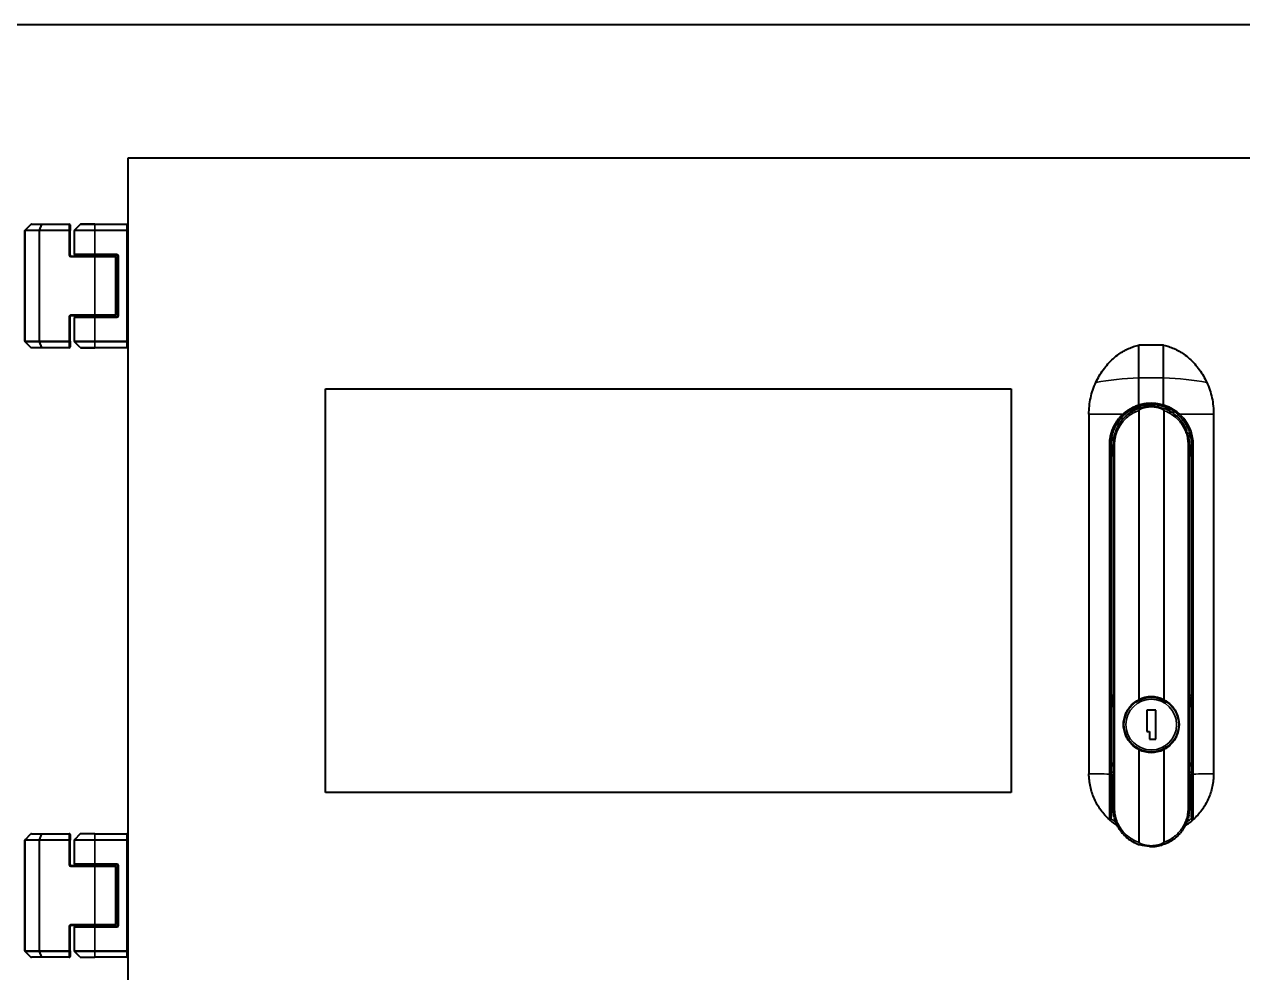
# Model space of a CAD drawing. Header units: millimetres. Extents: x 0 to 4205, y 0 to 2970.
# Drawn here: x 3243 to 3538.8, y 1847.9 to 2078.1 of the extents above; entities that cross this region are included whole.
import ezdxf

# ---------------------------------------------------------------- set-up
doc = ezdxf.new("R2010")
doc.units = ezdxf.units.MM
doc.header["$LTSCALE"] = 5
doc.layers.add('가시적인 것(ISO)', color=3, linetype='Continuous', lineweight=40)
doc.layers.add('가시적인 좁은 것(ISO)', color=3, linetype='Continuous', lineweight=35)

msp = doc.modelspace()

# ---------------------------------------------------------------- linework, layer by layer
at = {"layer": '가시적인 것(ISO)'}
for p, q in [((3237.143, 2078.119), (3664.143, 2078.119)), ((3268.143, 2045.619), (3268.143, 1835.619)), ((3578.143, 2045.619), (3268.143, 2045.619)), ((3243.202, 2028.177), (3244.585, 2029.56)), ((3244.726, 2029.619), (3247.299, 2029.619)), ((3247.299, 2029.619), (3253.943, 2029.619)), ((3254.143, 2029.419), (3254.143, 2028.036)), ((3256.585, 2029.56), (3255.202, 2028.177)), ((3260.143, 2029.619), (3256.726, 2029.619)), ((3260.143, 2029.619), (3267.943, 2029.619)), ((3243.143, 2001.202), (3243.143, 2028.036)), ((3254.143, 2022.069), (3254.143, 2028.036)), ((3255.143, 2028.036), (3255.143, 2022.319)), ((3254.343, 2021.869), (3260.143, 2021.869)), ((3260.143, 2022.119), (3255.343, 2022.119)), ((3260.143, 2022.119), (3265.443, 2022.119)), ((3264.943, 2021.869), (3260.143, 2021.869)), ((3265.143, 2021.669), (3265.143, 2007.569)), ((3265.643, 2021.919), (3265.643, 2007.319)), ((3254.143, 2001.202), (3254.143, 2007.169)), ((3260.143, 2007.369), (3254.343, 2007.369)), ((3255.143, 2006.919), (3255.143, 2001.202)), ((3255.343, 2007.119), (3260.143, 2007.119)), ((3260.143, 2007.369), (3264.943, 2007.369)), ((3265.443, 2007.119), (3260.143, 2007.119)), ((3243.202, 2001.06), (3244.585, 1999.677)), ((3247.299, 1999.619), (3244.726, 1999.619)), ((3253.943, 1999.619), (3247.299, 1999.619)), ((3254.143, 2001.202), (3254.143, 1999.819)), ((3256.585, 1999.677), (3255.202, 2001.06)), ((3256.726, 1999.619), (3260.143, 1999.619)), ((3267.943, 1999.619), (3260.143, 1999.619)), ((3519.643, 2000.27), (3513.643, 2000.27)), ((3513.643, 1992.287), (3513.643, 2000.27)), ((3519.643, 1992.287), (3519.643, 2000.27)), ((3513.643, 1985.739), (3513.643, 1992.287)), ((3519.643, 1985.739), (3519.643, 1992.287)), ((3316.143, 1891.619), (3316.143, 1989.619)), ((3316.143, 1989.619), (3482.643, 1989.619)), ((3482.643, 1989.619), (3482.643, 1891.619)), ((3501.506, 1983.483), (3501.506, 1896.129)), ((3513.62, 1984.352), (3513.62, 1914.154)), ((3519.666, 1984.351), (3519.666, 1914.154)), ((3531.781, 1983.483), (3531.781, 1896.129)), ((3506.893, 1896.122), (3506.893, 1976.119)), ((3507.393, 1976.119), (3507.393, 1887.769)), ((3525.893, 1887.768), (3525.893, 1976.119)), ((3526.393, 1976.119), (3526.393, 1896.123)), ((3515.543, 1911.619), (3515.543, 1906.419)), ((3517.743, 1911.619), (3515.543, 1911.619)), ((3517.743, 1904.619), (3517.743, 1911.619)), ((3515.543, 1906.419), (3516.243, 1906.419)), ((3516.243, 1906.419), (3516.243, 1904.619)), ((3513.62, 1902.083), (3513.62, 1879.536)), ((3516.243, 1904.619), (3517.743, 1904.619)), ((3519.666, 1902.083), (3519.666, 1879.536)), ((3506.893, 1896.122), (3506.893, 1885.611)), ((3526.393, 1885.611), (3526.393, 1896.123)), ((3482.643, 1891.619), (3316.143, 1891.619)), ((3243.202, 1880.177), (3244.585, 1881.56)), ((3244.726, 1881.619), (3247.299, 1881.619)), ((3247.299, 1881.619), (3253.943, 1881.619)), ((3254.143, 1881.419), (3254.143, 1880.036)), ((3256.585, 1881.56), (3255.202, 1880.177)), ((3260.143, 1881.619), (3256.726, 1881.619)), ((3260.143, 1881.619), (3267.943, 1881.619)), ((3243.143, 1853.202), (3243.143, 1880.036)), ((3254.143, 1874.069), (3254.143, 1880.036)), ((3255.143, 1880.036), (3255.143, 1874.319)), ((3254.343, 1873.869), (3260.143, 1873.869)), ((3260.143, 1874.119), (3255.343, 1874.119)), ((3260.143, 1874.119), (3265.443, 1874.119)), ((3264.943, 1873.869), (3260.143, 1873.869)), ((3265.143, 1873.669), (3265.143, 1859.569)), ((3265.643, 1873.919), (3265.643, 1859.319)), ((3254.143, 1853.202), (3254.143, 1859.169)), ((3260.143, 1859.369), (3254.343, 1859.369)), ((3255.143, 1858.919), (3255.143, 1853.202)), ((3255.343, 1859.119), (3260.143, 1859.119)), ((3260.143, 1859.369), (3264.943, 1859.369)), ((3265.443, 1859.119), (3260.143, 1859.119)), ((3243.202, 1853.06), (3244.585, 1851.677)), ((3254.143, 1853.202), (3254.143, 1851.819)), ((3256.585, 1851.677), (3255.202, 1853.06)), ((3247.299, 1851.619), (3244.726, 1851.619)), ((3253.943, 1851.619), (3247.299, 1851.619)), ((3256.726, 1851.619), (3260.143, 1851.619)), ((3267.943, 1851.619), (3260.143, 1851.619))]:
    msp.add_line(p, q, dxfattribs=at)
msp.add_circle((3516.643, 1908.119), 6.65, dxfattribs=at)
for centre, radius, start, end in [((3244.726, 2029.419), 0.2, 90, 135), ((3253.943, 2029.419), 0.2, 0, 90), ((3256.726, 2029.419), 0.2, 90, 135.00001), ((3267.943, 2029.419), 0.2, 0, 90), ((3243.343, 2028.036), 0.2, 135, 180), ((3255.343, 2028.036), 0.2, 135.00001, 180), ((3254.343, 2022.069), 0.2, 180, 270), ((3255.343, 2022.319), 0.2, 180, 270), ((3264.943, 2021.669), 0.2, 0, 90), ((3265.443, 2021.919), 0.2, 0, 90), ((3254.343, 2007.169), 0.2, 90, 180), ((3255.343, 2006.919), 0.2, 90, 180), ((3264.943, 2007.569), 0.2, 270, 0), ((3265.443, 2007.319), 0.2, 270, 0), ((3243.343, 2001.202), 0.2, 180, 225), ((3244.726, 1999.819), 0.2, 225, 270), ((3253.943, 1999.819), 0.2, 270, 0), ((3255.343, 2001.202), 0.2, 180, 224.99999), ((3256.726, 1999.819), 0.2, 224.99999, 270), ((3267.943, 1999.819), 0.2, 270, 0), ((3516.643, 1908.119), 6.75, 63.39417, 116.60583), ((3507.393, 1912.329), 0.5, 158.65078, 180), ((3516.643, 1908.34), 10.573, 151.02661, 156.67427), ((3516.643, 1908.34), 10.573, 23.32573, 28.97339), ((3525.893, 1912.329), 0.5, 0, 23.32573), ((3516.643, 1908.119), 6.75, 243.39417, 296.60583), ((3507.393, 1898.584), 0.5, 180, 270), ((3525.893, 1898.584), 0.5, 270, 0), ((3244.726, 1881.419), 0.2, 90, 135), ((3253.943, 1881.419), 0.2, 0, 90), ((3256.726, 1881.419), 0.2, 90, 135.00001), ((3267.943, 1881.419), 0.2, 0, 90), ((3243.343, 1880.036), 0.2, 135, 180), ((3255.343, 1880.036), 0.2, 135.00001, 180), ((3254.343, 1874.069), 0.2, 180, 270), ((3255.343, 1874.319), 0.2, 180, 270), ((3264.943, 1873.669), 0.2, 0, 90), ((3265.443, 1873.919), 0.2, 0, 90), ((3254.343, 1859.169), 0.2, 90, 180), ((3255.343, 1858.919), 0.2, 90, 180), ((3264.943, 1859.569), 0.2, 270, 0), ((3265.443, 1859.319), 0.2, 270, 0), ((3243.343, 1853.202), 0.2, 180, 225), ((3244.726, 1851.819), 0.2, 225, 270), ((3253.943, 1851.819), 0.2, 270, 0), ((3255.343, 1853.202), 0.2, 180, 224.99999), ((3256.726, 1851.819), 0.2, 224.99999, 270), ((3267.943, 1851.819), 0.2, 270, 0)]:
    msp.add_arc(centre, radius, start, end, dxfattribs=at)
for centre, major_axis, ratio, start_param, end_param in [((3506.577, 1885.645), (-0.021, 0.657), 0.4807904, 4.2400237, 4.6448571), ((3526.709, 1885.645), (0.021, 0.656), 0.4803283, 1.6376505, 2.0429321)]:
    msp.add_ellipse(centre, major_axis=major_axis, ratio=ratio, start_param=start_param, end_param=end_param, dxfattribs=at)
for points, knots in [([(3503.18, 1991.184), (3503.683, 1992.268), (3504.283, 1993.308), (3505.682, 1995.248), (3506.479, 1996.146), (3507.814, 1997.344), (3508.282, 1997.718), (3509.505, 1998.58), (3510.283, 1999.03), (3511.509, 1999.588), (3511.926, 1999.753), (3512.775, 2000.044), (3513.207, 2000.168), (3513.643, 2000.27)], [-1.4373876, -1.4373876, -1.4373876, -1.4373876, -1.077998, -1.077998, -0.718291, -0.718291, -0.538642, -0.538642, -0.2691978, -0.2691978, -0.1345178, -0.1345178, -0.000001, -0.000001, -0.000001, -0.000001]), ([(3519.643, 2000.27), (3520.08, 2000.168), (3520.512, 2000.044), (3521.361, 1999.753), (3521.777, 1999.588), (3523.003, 1999.03), (3523.782, 1998.58), (3525.004, 1997.718), (3525.472, 1997.345), (3526.807, 1996.146), (3527.604, 1995.248), (3529.003, 1993.308), (3529.603, 1992.268), (3530.107, 1991.184)], [-1.4345196, -1.4345196, -1.4345196, -1.4345196, -1.3002693, -1.3002693, -1.1658564, -1.1658564, -0.8969451, -0.8969451, -0.7176518, -0.7176518, -0.3586651, -0.3586651, -0.000001, -0.000001, -0.000001, -0.000001]), ([(3501.506, 1983.483), (3501.506, 1984.806), (3501.645, 1986.131), (3502.064, 1988.072), (3502.238, 1988.711), (3502.657, 1989.967), (3502.901, 1990.583), (3503.18, 1991.184)], [-0.79418282, -0.79418282, -0.79418282, -0.79418282, -0.39706048, -0.39706048, -0.1985164, -0.1985164, -0.000001, -0.000001, -0.000001, -0.000001]), ([(3530.107, 1991.184), (3530.385, 1990.583), (3530.63, 1989.967), (3531.048, 1988.711), (3531.223, 1988.072), (3531.641, 1986.131), (3531.781, 1984.806), (3531.781, 1983.483)], [-0.79365146, -0.79365146, -0.79365146, -0.79365146, -0.59526888, -0.59526888, -0.39685764, -0.39685764, -0.000001, -0.000001, -0.000001, -0.000001]), ([(3510.009, 1983.264), (3510.363, 1983.592), (3510.741, 1983.894), (3511.133, 1984.162), (3511.524, 1984.431), (3511.928, 1984.666), (3512.362, 1984.879), (3512.797, 1985.091), (3513.263, 1985.278), (3513.75, 1985.43)], [0, 0, 0, 0, 0.33333333, 0.33333333, 0.33333333, 0.66666667, 0.66666667, 0.66666667, 1, 1, 1, 1]), ([(3513.643, 1985.739), (3513.66, 1985.688), (3513.677, 1985.631), (3513.692, 1985.584), (3513.708, 1985.537), (3513.721, 1985.498), (3513.731, 1985.471), (3513.741, 1985.444), (3513.748, 1985.429), (3513.75, 1985.43)], [0, 0, 0, 0, 0.33333333, 0.33333333, 0.33333333, 0.66666667, 0.66666667, 0.66666667, 1, 1, 1, 1]), ([(3517.613, 1985.318), (3517.587, 1985.32), (3517.561, 1985.323), (3517.536, 1985.326), (3516.979, 1985.38), (3516.416, 1985.383), (3515.856, 1985.335), (3515.504, 1985.305), (3515.153, 1985.255), (3514.805, 1985.184)], [0.418619154, 0.418619154, 0.418619154, 0.418619154, 0.421052632, 0.421052632, 0.421052632, 0.473684211, 0.473684211, 0.473684211, 0.506846175, 0.506846175, 0.506846175, 0.506846175]), ([(3516.644, 1985.869), (3517.099, 1985.869), (3517.571, 1985.837), (3518.055, 1985.766), (3518.539, 1985.695), (3519.036, 1985.585), (3519.536, 1985.43)], [0.00000001, 0.00000001, 0.00000001, 0.00000001, 0.5, 0.5, 0.5, 1, 1, 1, 1]), ([(3519.536, 1985.43), (3519.538, 1985.429), (3519.545, 1985.444), (3519.555, 1985.471), (3519.565, 1985.498), (3519.579, 1985.537), (3519.594, 1985.584), (3519.609, 1985.631), (3519.627, 1985.688), (3519.643, 1985.739)], [0, 0, 0, 0, 0.3333333, 0.3333333, 0.3333333, 0.6666667, 0.6666667, 0.6666667, 1, 1, 1, 1]), ([(3519.536, 1985.43), (3519.957, 1985.299), (3520.382, 1985.135), (3520.803, 1984.937), (3521.224, 1984.738), (3521.641, 1984.505), (3522.055, 1984.229), (3522.47, 1983.952), (3522.882, 1983.631), (3523.277, 1983.264)], [0, 0, 0, 0, 0.33333333, 0.33333333, 0.33333333, 0.66666667, 0.66666667, 0.66666667, 0.99999998, 0.99999998, 0.99999998, 0.99999998]), ([(3523.686, 1982.115), (3523.613, 1982.201), (3523.538, 1982.286), (3523.462, 1982.369), (3523.072, 1982.795), (3522.644, 1983.181), (3522.188, 1983.522), (3521.732, 1983.864), (3521.249, 1984.16), (3520.745, 1984.41), (3520.476, 1984.543), (3520.202, 1984.662), (3519.923, 1984.768)], [0.20027112, 0.20027112, 0.20027112, 0.20027112, 0.21052632, 0.21052632, 0.21052632, 0.26315789, 0.26315789, 0.26315789, 0.31578947, 0.31578947, 0.31578947, 0.34386854, 0.34386854, 0.34386854, 0.34386854]), ([(3506.893, 1976.119), (3506.893, 1976.397), (3506.905, 1976.673), (3506.928, 1976.944), (3506.951, 1977.215), (3506.985, 1977.481), (3507.03, 1977.745), (3507.075, 1978.009), (3507.13, 1978.271), (3507.194, 1978.522), (3507.258, 1978.773), (3507.329, 1979.013), (3507.411, 1979.254), (3507.493, 1979.495), (3507.585, 1979.737), (3507.694, 1979.988), (3507.803, 1980.24), (3507.928, 1980.5), (3508.073, 1980.767), (3508.217, 1981.034), (3508.381, 1981.307), (3508.568, 1981.583), (3508.756, 1981.86), (3508.966, 1982.14), (3509.205, 1982.422), (3509.443, 1982.703), (3509.71, 1982.986), (3510.009, 1983.264)], [0, 0, 0, 0, 0.1111111, 0.1111111, 0.1111111, 0.2222222, 0.2222222, 0.2222222, 0.3333333, 0.3333333, 0.3333333, 0.4444444, 0.4444444, 0.4444444, 0.5555556, 0.5555556, 0.5555556, 0.6666667, 0.6666667, 0.6666667, 0.7777778, 0.7777778, 0.7777778, 0.8888889, 0.8888889, 0.8888889, 1, 1, 1, 1]), ([(3511.124, 1983.542), (3510.673, 1983.206), (3510.258, 1982.833), (3509.896, 1982.446), (3509.529, 1982.055), (3509.215, 1981.651), (3508.949, 1981.253), (3508.702, 1980.883), (3508.497, 1980.519), (3508.324, 1980.163)], [0.63218407, 0.63218407, 0.63218407, 0.63218407, 0.68421053, 0.68421053, 0.68421053, 0.73684211, 0.73684211, 0.73684211, 0.78560093, 0.78560093, 0.78560093, 0.78560093]), ([(3523.277, 1983.264), (3523.715, 1982.857), (3524.1, 1982.425), (3524.435, 1981.98), (3524.769, 1981.535), (3525.054, 1981.077), (3525.292, 1980.619), (3525.531, 1980.161), (3525.724, 1979.704), (3525.882, 1979.236), (3526.04, 1978.767), (3526.163, 1978.288), (3526.252, 1977.77), (3526.341, 1977.253), (3526.393, 1976.696), (3526.393, 1976.119)], [0, 0, 0, 0, 0.2, 0.2, 0.2, 0.4, 0.4, 0.4, 0.6, 0.6, 0.6, 0.8, 0.8, 0.8, 1, 1, 1, 1]), ([(3508.076, 1979.606), (3507.987, 1979.388), (3507.91, 1979.175), (3507.842, 1978.966), (3507.727, 1978.609), (3507.639, 1978.265), (3507.573, 1977.936)], [0.81141503, 0.81141503, 0.81141503, 0.81141503, 0.842105263, 0.842105263, 0.842105263, 0.894723369, 0.894723369, 0.894723369, 0.894723369]), ([(3525.329, 1979.3), (3525.313, 1979.343), (3525.297, 1979.387), (3525.28, 1979.43), (3525.074, 1979.967), (3524.816, 1980.489), (3524.511, 1980.983), (3524.507, 1980.989), (3524.503, 1980.995), (3524.5, 1981.001)], [0.101004983, 0.101004983, 0.101004983, 0.101004983, 0.105263158, 0.105263158, 0.105263158, 0.157894737, 0.157894737, 0.157894737, 0.158528864, 0.158528864, 0.158528864, 0.158528864]), ([(3506.893, 1976.119), (3506.893, 1975.63), (3506.932, 1975.096), (3507.103, 1974.036), (3507.235, 1973.512), (3507.393, 1973.036)], [0, 0, 0, 0, 0.15025987, 0.15025987, 0.30051975, 0.30051975, 0.30051975, 0.30051975]), ([(3525.893, 1973.036), (3526.052, 1973.512), (3526.183, 1974.036), (3526.354, 1975.096), (3526.393, 1975.63), (3526.393, 1976.119)], [0.59163886, 0.59163886, 0.59163886, 0.59163886, 0.74189874, 0.74189874, 0.89215861, 0.89215861, 0.89215861, 0.89215861]), ([(3513.62, 1902.083), (3512.96, 1902.414), (3512.361, 1902.854), (3511.273, 1903.943), (3510.754, 1904.699), (3510.064, 1906.361), (3509.893, 1907.267), (3509.893, 1908.119), (3509.893, 1908.971), (3510.064, 1909.877), (3510.754, 1911.538), (3511.273, 1912.295), (3512.361, 1913.383), (3512.96, 1913.823), (3513.62, 1914.154)], [-0.7215184, -0.7215184, -0.7215184, -0.7215184, -0.5112141, -0.5112141, -0.255607, -0.255607, 0, 0, 0, 0.255607, 0.255607, 0.5112141, 0.5112141, 0.7215184, 0.7215184, 0.7215184, 0.7215184]), ([(3519.666, 1914.154), (3520.327, 1913.823), (3520.925, 1913.383), (3522.013, 1912.295), (3522.532, 1911.538), (3523.222, 1909.877), (3523.393, 1908.971), (3523.393, 1907.267), (3523.222, 1906.361), (3522.532, 1904.699), (3522.013, 1903.943), (3520.925, 1902.854), (3520.327, 1902.414), (3519.666, 1902.083)], [1.3231563, 1.3231563, 1.3231563, 1.3231563, 1.5334605, 1.5334605, 1.7890676, 1.7890676, 2.0446746, 2.0446746, 2.3002817, 2.3002817, 2.5558887, 2.5558887, 2.766193, 2.766193, 2.766193, 2.766193]), ([(3506.472, 1885.039), (3505.699, 1885.74), (3505, 1886.518), (3503.775, 1888.207), (3503.251, 1889.112), (3502.398, 1891.017), (3502.072, 1892.01), (3501.74, 1893.537), (3501.655, 1894.052), (3501.54, 1895.088), (3501.509, 1895.609), (3501.506, 1896.129)], [-1.2522093, -1.2522093, -1.2522093, -1.2522093, -0.9389682, -0.9389682, -0.6257615, -0.6257615, -0.3126285, -0.3126285, -0.1562493, -0.1562493, -0.000001, -0.000001, -0.000001, -0.000001]), ([(3531.781, 1896.129), (3531.777, 1895.609), (3531.746, 1895.088), (3531.631, 1894.052), (3531.547, 1893.537), (3531.214, 1892.009), (3530.888, 1891.016), (3530.035, 1889.111), (3529.511, 1888.206), (3528.286, 1886.518), (3527.587, 1885.739), (3526.815, 1885.039)], [-1.2507899, -1.2507899, -1.2507899, -1.2507899, -1.0946869, -1.0946869, -0.9384539, -0.9384539, -0.625614, -0.625614, -0.3128247, -0.3128247, -0.0000009, -0.0000009, -0.0000009, -0.0000009]), ([(3509.38, 1882.041), (3508.753, 1882.836), (3508.25, 1883.749), (3507.573, 1885.683), (3507.393, 1886.734), (3507.393, 1887.769)], [0, 0, 0, 0, 0.30793044, 0.30793044, 0.6184728, 0.6184728, 0.6184728, 0.6184728]), ([(3525.739, 1886.089), (3525.74, 1886.091), (3525.74, 1886.092), (3525.74, 1886.094), (3525.765, 1886.226), (3525.786, 1886.359), (3525.805, 1886.493), (3525.863, 1886.914), (3525.893, 1887.341), (3525.893, 1887.768)], [0.941015222, 0.941015222, 0.941015222, 0.941015222, 0.941176471, 0.941176471, 0.941176471, 0.955320752, 0.955320752, 0.955320752, 1, 1, 1, 1]), ([(3506.892, 1884.672), (3506.889, 1884.675), (3506.876, 1884.685), (3506.844, 1884.712), (3506.832, 1884.723), (3506.797, 1884.753), (3506.772, 1884.774), (3506.704, 1884.833), (3506.657, 1884.874), (3506.561, 1884.959), (3506.514, 1885.001), (3506.472, 1885.039)], [-0.070781201, -0.070781201, -0.070781201, -0.070781201, -0.055461964, -0.055461964, -0.047642977, -0.047642977, -0.035476886, -0.035476886, -0.017217394, -0.017217394, -0.000001042, -0.000001042, -0.000001042, -0.000001042]), ([(3506.892, 1884.672), (3506.89, 1884.673), (3506.886, 1884.68), (3506.876, 1884.7), (3506.869, 1884.714), (3506.849, 1884.766), (3506.834, 1884.815), (3506.814, 1884.929), (3506.807, 1885.01), (3506.83, 1885.196), (3506.851, 1885.275), (3506.868, 1885.355)], [0.000001, 0.000001, 0.000001, 0.000001, 0.008116123, 0.008116123, 0.017280138, 0.017280138, 0.036812418, 0.036812418, 0.056177073, 0.056177073, 0.072028344, 0.072028344, 0.072028344, 0.072028344]), ([(3506.892, 1884.672), (3507.232, 1884.386), (3507.733, 1884), (3508.257, 1883.648), (3508.414, 1883.546)], [0, 0, 0, 0, 0.17605451, 0.250168, 0.250168, 0.250168, 0.250168]), ([(3524.506, 1882.896), (3524.52, 1882.918), (3524.533, 1882.941), (3524.547, 1882.963), (3524.609, 1883.066), (3524.67, 1883.169), (3524.728, 1883.274), (3524.945, 1883.664), (3525.132, 1884.068), (3525.289, 1884.481), (3525.303, 1884.516), (3525.316, 1884.551), (3525.328, 1884.586)], [0.820807174, 0.820807174, 0.820807174, 0.820807174, 0.823529412, 0.823529412, 0.823529412, 0.835927199, 0.835927199, 0.835927199, 0.882352941, 0.882352941, 0.882352941, 0.886240902, 0.886240902, 0.886240902, 0.886240902]), ([(3524.874, 1883.547), (3525.028, 1883.647), (3525.181, 1883.75), (3525.332, 1883.856), (3525.587, 1884.034), (3525.837, 1884.221), (3526.081, 1884.415), (3526.186, 1884.499), (3526.291, 1884.585), (3526.394, 1884.672)], [0.75003205, 0.75003205, 0.75003205, 0.75003205, 0.82308864, 0.82308864, 0.82308864, 0.94647487, 0.94647487, 0.94647487, 1, 1, 1, 1]), ([(3526.419, 1885.355), (3526.436, 1885.275), (3526.456, 1885.196), (3526.479, 1885.01), (3526.473, 1884.929), (3526.453, 1884.815), (3526.438, 1884.766), (3526.417, 1884.714), (3526.411, 1884.7), (3526.4, 1884.68), (3526.396, 1884.673), (3526.394, 1884.672)], [0.000001, 0.000001, 0.000001, 0.000001, 0.02448974, 0.02448974, 0.0544278, 0.0544278, 0.08463518, 0.08463518, 0.09880659, 0.09880659, 0.11135374, 0.11135374, 0.11135374, 0.11135374]), ([(3526.394, 1884.672), (3526.398, 1884.675), (3526.41, 1884.685), (3526.442, 1884.712), (3526.454, 1884.723), (3526.49, 1884.753), (3526.515, 1884.774), (3526.582, 1884.833), (3526.629, 1884.874), (3526.726, 1884.959), (3526.772, 1885.001), (3526.815, 1885.039)], [0.000001834, 0.000001834, 0.000001834, 0.000001834, 0.015415401, 0.015415401, 0.02328266, 0.02328266, 0.035523841, 0.035523841, 0.053895909, 0.053895909, 0.071218311, 0.071218311, 0.071218311, 0.071218311]), ([(3509.38, 1882.041), (3509.51, 1881.876), (3509.645, 1881.716), (3509.785, 1881.562), (3509.808, 1881.536), (3509.831, 1881.511), (3509.854, 1881.486), (3510.217, 1881.094), (3510.611, 1880.736), (3511.031, 1880.415), (3511.065, 1880.39), (3511.099, 1880.364), (3511.133, 1880.339), (3511.55, 1880.03), (3511.992, 1879.756), (3512.455, 1879.521), (3512.5, 1879.498), (3512.545, 1879.476), (3512.591, 1879.454), (3513.013, 1879.248), (3513.451, 1879.074), (3513.901, 1878.934)], [0.21370365, 0.21370365, 0.21370365, 0.21370365, 0.23529412, 0.23529412, 0.23529412, 0.2388317, 0.2388317, 0.2388317, 0.29411765, 0.29411765, 0.29411765, 0.29854769, 0.29854769, 0.29854769, 0.35294118, 0.35294118, 0.35294118, 0.35825028, 0.35825028, 0.35825028, 0.40735834, 0.40735834, 0.40735834, 0.40735834]), ([(3522.065, 1880.274), (3522.122, 1880.315), (3522.178, 1880.357), (3522.233, 1880.399), (3522.317, 1880.463), (3522.401, 1880.528), (3522.483, 1880.595), (3522.855, 1880.898), (3523.203, 1881.229), (3523.52, 1881.583), (3523.583, 1881.652), (3523.644, 1881.722), (3523.704, 1881.793)], [0.698908531, 0.698908531, 0.698908531, 0.698908531, 0.705882353, 0.705882353, 0.705882353, 0.71648775, 0.71648775, 0.71648775, 0.764705882, 0.764705882, 0.764705882, 0.774148097, 0.774148097, 0.774148097, 0.774148097]), ([(3516.215, 1878.529), (3516.607, 1878.51), (3517.002, 1878.517), (3517.396, 1878.549), (3517.473, 1878.556), (3517.55, 1878.563), (3517.628, 1878.571), (3518.122, 1878.624), (3518.614, 1878.717), (3519.098, 1878.85), (3519.119, 1878.856), (3519.14, 1878.862), (3519.161, 1878.868)], [0.48886279, 0.48886279, 0.48886279, 0.48886279, 0.52941176, 0.52941176, 0.52941176, 0.53737617, 0.53737617, 0.53737617, 0.58823529, 0.58823529, 0.58823529, 0.59043621, 0.59043621, 0.59043621, 0.59043621])]:
    msp.add_open_spline(points, degree=3, knots=knots, dxfattribs=at)
for points in [[(3514.175, 1985.033), (3513.656, 1984.89), (3513.148, 1984.7), (3512.657, 1984.466)], [(3519.666, 1984.351), (3519.666, 1984.368), (3519.656, 1984.398), (3519.626, 1984.44), (3519.59, 1984.478), (3519.548, 1984.516), (3519.5, 1984.553), (3519.446, 1984.59), (3519.386, 1984.629), (3519.319, 1984.668), (3519.244, 1984.708), (3519.164, 1984.748), (3519.077, 1984.788), (3518.982, 1984.829), (3518.879, 1984.87), (3518.768, 1984.911), (3518.649, 1984.952), (3518.522, 1984.992), (3518.385, 1985.03), (3518.241, 1985.068), (3518.087, 1985.103), (3517.925, 1985.136), (3517.755, 1985.166), (3517.576, 1985.192), (3517.388, 1985.215), (3517.192, 1985.233), (3516.99, 1985.245), (3516.782, 1985.252), (3516.571, 1985.254), (3516.359, 1985.248), (3516.147, 1985.237), (3515.937, 1985.219), (3515.732, 1985.195), (3515.533, 1985.166), (3515.341, 1985.132), (3515.159, 1985.094), (3514.987, 1985.053), (3514.828, 1985.01), (3514.682, 1984.967), (3514.549, 1984.922), (3514.427, 1984.878), (3514.316, 1984.834), (3514.216, 1984.791), (3514.125, 1984.749), (3514.042, 1984.708), (3513.967, 1984.667), (3513.899, 1984.627), (3513.838, 1984.589), (3513.785, 1984.552), (3513.738, 1984.515), (3513.696, 1984.478), (3513.661, 1984.44), (3513.631, 1984.398), (3513.62, 1984.367), (3513.62, 1984.352)], [(3513.75, 1985.43), (3514.169, 1985.56), (3515.074, 1985.779), (3516.104, 1985.869), (3516.644, 1985.869)], [(3514.175, 1985.033), (3514.383, 1985.091), (3514.593, 1985.141), (3514.805, 1985.184)], [(3517.613, 1985.318), (3518.402, 1985.235), (3519.185, 1985.048), (3519.923, 1984.768)], [(3511.124, 1983.542), (3511.602, 1983.897), (3512.117, 1984.208), (3512.657, 1984.466)], [(3523.686, 1982.115), (3523.984, 1981.766), (3524.257, 1981.392), (3524.5, 1981.001)], [(3508.076, 1979.606), (3508.152, 1979.794), (3508.235, 1979.98), (3508.324, 1980.163)], [(3525.329, 1979.3), (3525.509, 1978.809), (3525.647, 1978.3), (3525.742, 1977.784)], [(3507.434, 1976.986), (3507.406, 1976.685), (3507.393, 1976.394), (3507.393, 1976.119)], [(3507.434, 1976.986), (3507.464, 1977.305), (3507.511, 1977.623), (3507.573, 1977.936)], [(3525.893, 1976.119), (3525.893, 1976.672), (3525.843, 1977.231), (3525.742, 1977.784)], [(3506.934, 1912.527), (3506.932, 1912.521), (3506.93, 1912.516), (3506.928, 1912.511)], [(3506.934, 1912.527), (3506.934, 1912.527), (3506.934, 1912.527), (3506.934, 1912.527)], [(3525.739, 1886.089), (3525.645, 1885.577), (3525.507, 1885.072), (3525.328, 1884.586)], [(3509.064, 1883.148), (3509.064, 1883.148), (3509.064, 1883.148), (3509.064, 1883.148)], [(3524.506, 1882.896), (3524.266, 1882.509), (3523.997, 1882.139), (3523.704, 1881.793)], [(3524.218, 1883.146), (3524.218, 1883.146), (3524.218, 1883.146), (3524.218, 1883.146)], [(3519.666, 1879.536), (3519.666, 1879.52), (3519.655, 1879.489), (3519.626, 1879.448), (3519.591, 1879.41), (3519.549, 1879.373), (3519.502, 1879.336), (3519.447, 1879.298), (3519.385, 1879.258), (3519.316, 1879.218), (3519.238, 1879.176), (3519.153, 1879.134), (3519.058, 1879.091), (3518.955, 1879.047), (3518.843, 1879.003), (3518.723, 1878.96), (3518.595, 1878.918), (3518.46, 1878.878), (3518.318, 1878.839), (3518.17, 1878.803), (3518.017, 1878.77), (3517.858, 1878.739), (3517.695, 1878.712), (3517.528, 1878.689), (3517.358, 1878.67), (3517.185, 1878.654), (3517.01, 1878.643), (3516.835, 1878.636), (3516.659, 1878.634), (3516.484, 1878.636), (3516.308, 1878.642), (3516.132, 1878.652), (3515.958, 1878.667), (3515.787, 1878.686), (3515.618, 1878.708), (3515.452, 1878.735), (3515.291, 1878.765), (3515.135, 1878.799), (3514.985, 1878.835), (3514.841, 1878.873), (3514.704, 1878.914), (3514.574, 1878.957), (3514.452, 1879), (3514.338, 1879.044), (3514.232, 1879.089), (3514.136, 1879.133), (3514.05, 1879.175), (3513.972, 1879.217), (3513.902, 1879.258), (3513.84, 1879.298), (3513.785, 1879.336), (3513.737, 1879.373), (3513.696, 1879.41), (3513.66, 1879.448), (3513.631, 1879.489), (3513.62, 1879.52), (3513.62, 1879.536)], [(3516.215, 1878.529), (3515.432, 1878.565), (3514.647, 1878.703), (3513.901, 1878.934)], [(3522.065, 1880.274), (3521.198, 1879.647), (3520.201, 1879.162), (3519.161, 1878.868)]]:
    msp.add_open_spline(points, degree=3, dxfattribs=at)
at = {"layer": '가시적인 좁은 것(ISO)'}
for p, q in [((3243.243, 2028.177), (3244.626, 2029.56)), ((3244.626, 2029.56), (3247.199, 2029.56)), ((3246.626, 2028.177), (3247.199, 2029.56)), ((3246.726, 2028.177), (3247.299, 2029.56)), ((3247.299, 2029.619), (3247.299, 2029.56)), ((3247.299, 2029.56), (3253.943, 2029.56)), ((3253.943, 2029.56), (3253.943, 2029.619)), ((3253.943, 2029.56), (3253.943, 2028.177)), ((3260.143, 2029.56), (3256.585, 2029.56)), ((3260.143, 2029.56), (3260.143, 2029.619)), ((3260.143, 2029.56), (3267.943, 2029.56)), ((3260.143, 2029.56), (3260.143, 2028.177)), ((3267.943, 2029.56), (3267.943, 2029.619)), ((3267.943, 2029.56), (3267.943, 2028.177)), ((3243.143, 2028.036), (3243.202, 2028.036)), ((3246.585, 2028.036), (3243.202, 2028.036)), ((3243.202, 2001.202), (3243.202, 2028.036)), ((3246.626, 2028.177), (3243.243, 2028.177)), ((3246.585, 2028.036), (3246.726, 2028.036)), ((3246.585, 2001.202), (3246.585, 2028.036)), ((3246.726, 2028.177), (3253.943, 2028.177)), ((3246.726, 2028.036), (3246.726, 2028.177)), ((3246.726, 2028.036), (3253.943, 2028.036)), ((3246.726, 2001.202), (3246.726, 2028.036)), ((3253.943, 2028.036), (3253.943, 2028.177)), ((3253.943, 2022.069), (3253.943, 2028.036)), ((3254.143, 2028.036), (3253.943, 2028.036)), ((3255.143, 2028.036), (3260.143, 2028.036)), ((3255.202, 2028.177), (3260.143, 2028.177)), ((3267.943, 2028.177), (3260.143, 2028.177)), ((3260.143, 2028.177), (3260.143, 2028.036)), ((3267.943, 2028.036), (3260.143, 2028.036)), ((3260.143, 2028.036), (3260.143, 2022.319)), ((3267.943, 2028.036), (3267.943, 2028.177)), ((3267.943, 2001.202), (3267.943, 2028.036)), ((3268.143, 2028.036), (3267.943, 2028.036)), ((3253.943, 2022.069), (3254.143, 2022.069)), ((3254.343, 2021.869), (3254.343, 2021.669)), ((3254.343, 2021.669), (3260.143, 2021.669)), ((3260.143, 2022.319), (3255.143, 2022.319)), ((3260.143, 2022.319), (3265.443, 2022.319)), ((3260.143, 2022.119), (3260.143, 2022.319)), ((3260.143, 2021.669), (3260.143, 2021.869)), ((3260.143, 2021.669), (3260.143, 2007.569)), ((3265.143, 2021.669), (3260.143, 2021.669)), ((3265.443, 2022.119), (3265.443, 2022.319)), ((3265.843, 2021.919), (3265.643, 2021.919)), ((3265.843, 2021.919), (3265.843, 2007.319)), ((3253.943, 2001.202), (3253.943, 2007.169)), ((3254.143, 2007.169), (3253.943, 2007.169)), ((3260.143, 2007.569), (3254.343, 2007.569)), ((3254.343, 2007.569), (3254.343, 2007.369)), ((3255.143, 2006.919), (3260.143, 2006.919)), ((3260.143, 2007.569), (3265.143, 2007.569)), ((3260.143, 2007.569), (3260.143, 2007.369)), ((3260.143, 2007.119), (3260.143, 2006.919)), ((3265.443, 2006.919), (3260.143, 2006.919)), ((3260.143, 2006.919), (3260.143, 2001.202)), ((3265.443, 2006.919), (3265.443, 2007.119)), ((3265.643, 2007.319), (3265.843, 2007.319)), ((3243.202, 2001.202), (3243.143, 2001.202)), ((3243.202, 2001.202), (3246.585, 2001.202)), ((3243.243, 2001.06), (3246.626, 2001.06)), ((3243.243, 2001.06), (3244.626, 1999.677)), ((3247.199, 1999.677), (3244.626, 1999.677)), ((3246.726, 2001.202), (3246.585, 2001.202)), ((3246.626, 2001.06), (3247.199, 1999.677)), ((3246.726, 2001.202), (3253.943, 2001.202)), ((3246.726, 2001.06), (3246.726, 2001.202)), ((3246.726, 2001.06), (3253.943, 2001.06)), ((3246.726, 2001.06), (3247.299, 1999.677)), ((3253.943, 1999.677), (3247.299, 1999.677)), ((3247.299, 1999.677), (3247.299, 1999.619)), ((3253.943, 2001.202), (3254.143, 2001.202)), ((3253.943, 2001.06), (3253.943, 2001.202)), ((3253.943, 2001.06), (3253.943, 1999.677)), ((3253.943, 1999.619), (3253.943, 1999.677)), ((3260.143, 2001.202), (3255.143, 2001.202)), ((3260.143, 2001.06), (3255.202, 2001.06)), ((3256.585, 1999.677), (3260.143, 1999.677)), ((3260.143, 2001.202), (3267.943, 2001.202)), ((3260.143, 2001.06), (3260.143, 2001.202)), ((3260.143, 2001.06), (3267.943, 2001.06)), ((3260.143, 1999.677), (3260.143, 2001.06)), ((3267.943, 1999.677), (3260.143, 1999.677)), ((3260.143, 1999.677), (3260.143, 1999.619)), ((3267.943, 2001.06), (3267.943, 2001.202)), ((3267.943, 2001.202), (3268.143, 2001.202)), ((3267.943, 2001.06), (3267.943, 1999.677)), ((3267.943, 1999.619), (3267.943, 1999.677)), ((3519.643, 1992.287), (3513.643, 1992.287)), ((3501.506, 1983.483), (3509.722, 1983.483)), ((3523.564, 1983.483), (3531.781, 1983.483)), ((3506.472, 1896.122), (3506.472, 1976.119)), ((3506.893, 1976.119), (3506.472, 1976.119)), ((3507.393, 1976.119), (3507.718, 1976.119)), ((3507.718, 1976.119), (3507.718, 1887.769)), ((3525.568, 1887.769), (3525.57, 1976.118)), ((3526.393, 1976.119), (3526.815, 1976.119)), ((3526.815, 1976.119), (3526.815, 1896.122)), ((3507.393, 1915.296), (3506.893, 1915.296)), ((3525.893, 1915.296), (3526.393, 1915.296)), ((3506.472, 1896.122), (3506.472, 1885.039)), ((3506.893, 1896.122), (3506.472, 1896.122)), ((3526.815, 1885.039), (3526.815, 1896.122)), ((3507.393, 1887.769), (3507.718, 1887.769)), ((3243.243, 1880.177), (3244.626, 1881.56)), ((3244.626, 1881.56), (3247.199, 1881.56)), ((3246.626, 1880.177), (3247.199, 1881.56)), ((3246.726, 1880.177), (3247.299, 1881.56)), ((3247.299, 1881.619), (3247.299, 1881.56)), ((3247.299, 1881.56), (3253.943, 1881.56)), ((3253.943, 1881.56), (3253.943, 1881.619)), ((3253.943, 1881.56), (3253.943, 1880.177)), ((3260.143, 1881.56), (3256.585, 1881.56)), ((3260.143, 1881.56), (3260.143, 1881.619)), ((3260.143, 1881.56), (3267.943, 1881.56)), ((3260.143, 1881.56), (3260.143, 1880.177)), ((3267.943, 1881.56), (3267.943, 1881.619)), ((3267.943, 1881.56), (3267.943, 1880.177)), ((3243.143, 1880.036), (3243.202, 1880.036)), ((3246.585, 1880.036), (3243.202, 1880.036)), ((3243.202, 1853.202), (3243.202, 1880.036)), ((3246.626, 1880.177), (3243.243, 1880.177)), ((3246.585, 1880.036), (3246.726, 1880.036)), ((3246.585, 1853.202), (3246.585, 1880.036)), ((3246.726, 1880.177), (3253.943, 1880.177)), ((3246.726, 1880.036), (3246.726, 1880.177)), ((3246.726, 1880.036), (3253.943, 1880.036)), ((3246.726, 1853.202), (3246.726, 1880.036)), ((3253.943, 1880.036), (3253.943, 1880.177)), ((3253.943, 1874.069), (3253.943, 1880.036)), ((3254.143, 1880.036), (3253.943, 1880.036)), ((3255.143, 1880.036), (3260.143, 1880.036)), ((3255.202, 1880.177), (3260.143, 1880.177)), ((3267.943, 1880.177), (3260.143, 1880.177)), ((3260.143, 1880.177), (3260.143, 1880.036)), ((3267.943, 1880.036), (3260.143, 1880.036)), ((3260.143, 1880.036), (3260.143, 1874.319)), ((3267.943, 1880.036), (3267.943, 1880.177)), ((3267.943, 1853.202), (3267.943, 1880.036)), ((3268.143, 1880.036), (3267.943, 1880.036)), ((3253.943, 1874.069), (3254.143, 1874.069)), ((3254.343, 1873.869), (3254.343, 1873.669)), ((3254.343, 1873.669), (3260.143, 1873.669)), ((3260.143, 1874.319), (3255.143, 1874.319)), ((3260.143, 1874.319), (3265.443, 1874.319)), ((3260.143, 1874.119), (3260.143, 1874.319)), ((3260.143, 1873.669), (3260.143, 1873.869)), ((3260.143, 1873.669), (3260.143, 1859.569)), ((3265.143, 1873.669), (3260.143, 1873.669)), ((3265.443, 1874.119), (3265.443, 1874.319)), ((3265.843, 1873.919), (3265.643, 1873.919)), ((3265.843, 1873.919), (3265.843, 1859.319)), ((3253.943, 1853.202), (3253.943, 1859.169)), ((3254.143, 1859.169), (3253.943, 1859.169)), ((3260.143, 1859.569), (3254.343, 1859.569)), ((3254.343, 1859.569), (3254.343, 1859.369)), ((3255.143, 1858.919), (3260.143, 1858.919)), ((3260.143, 1859.569), (3265.143, 1859.569)), ((3260.143, 1859.569), (3260.143, 1859.369)), ((3260.143, 1859.119), (3260.143, 1858.919)), ((3265.443, 1858.919), (3260.143, 1858.919)), ((3260.143, 1858.919), (3260.143, 1853.202)), ((3265.443, 1858.919), (3265.443, 1859.119)), ((3265.643, 1859.319), (3265.843, 1859.319)), ((3243.202, 1853.202), (3243.143, 1853.202)), ((3243.202, 1853.202), (3246.585, 1853.202)), ((3243.243, 1853.06), (3246.626, 1853.06)), ((3243.243, 1853.06), (3244.626, 1851.677)), ((3247.199, 1851.677), (3244.626, 1851.677)), ((3246.726, 1853.202), (3246.585, 1853.202)), ((3246.626, 1853.06), (3247.199, 1851.677)), ((3246.726, 1853.202), (3253.943, 1853.202)), ((3246.726, 1853.06), (3246.726, 1853.202)), ((3246.726, 1853.06), (3253.943, 1853.06)), ((3246.726, 1853.06), (3247.299, 1851.677)), ((3253.943, 1851.677), (3247.299, 1851.677)), ((3247.299, 1851.677), (3247.299, 1851.619)), ((3253.943, 1853.202), (3254.143, 1853.202)), ((3253.943, 1853.06), (3253.943, 1853.202)), ((3253.943, 1853.06), (3253.943, 1851.677)), ((3253.943, 1851.619), (3253.943, 1851.677)), ((3260.143, 1853.202), (3255.143, 1853.202)), ((3260.143, 1853.06), (3255.202, 1853.06)), ((3256.585, 1851.677), (3260.143, 1851.677)), ((3260.143, 1853.202), (3267.943, 1853.202)), ((3260.143, 1853.06), (3260.143, 1853.202)), ((3260.143, 1853.06), (3267.943, 1853.06)), ((3260.143, 1851.677), (3260.143, 1853.06)), ((3267.943, 1851.677), (3260.143, 1851.677)), ((3260.143, 1851.677), (3260.143, 1851.619)), ((3267.943, 1853.06), (3267.943, 1853.202)), ((3267.943, 1853.202), (3268.143, 1853.202)), ((3267.943, 1853.06), (3267.943, 1851.677)), ((3267.943, 1851.619), (3267.943, 1851.677))]:
    msp.add_line(p, q, dxfattribs=at)
msp.add_circle((3516.643, 1908.119), 6.15, dxfattribs=at)
for centre, radius, start, end in [((3254.343, 2022.069), 0.4, 180, 270), ((3265.443, 2021.919), 0.4, 0, 90), ((3254.343, 2007.169), 0.4, 90, 180), ((3265.443, 2007.319), 0.4, 270, 0), ((3507.393, 1898.584), 2, 255.52249, 270), ((3525.893, 1898.584), 2, 270, 284.47751), ((3254.343, 1874.069), 0.4, 180, 270), ((3265.443, 1873.919), 0.4, 0, 90), ((3254.343, 1859.169), 0.4, 90, 180), ((3265.443, 1859.319), 0.4, 270, 0)]:
    msp.add_arc(centre, radius, start, end, dxfattribs=at)
for centre, major_axis, ratio, start_param, end_param in [((3244.726, 2029.419), (-0.141, 0.141), 0.2810846, 5.7351569, 6.2831853), ((3244.726, 2029.419), (0, 0.2), 0.7071068, 0, 0.7853982), ((3247.299, 2029.419), (0, 0.2), 0.7071068, 0, 0.7853982), ((3247.299, 2029.419), (0.185, -0.077), 0.6785983, 1.8448105, 2.3928389), ((3253.943, 2029.419), (0.2, 0), 0.7071068, 0, 1.5707963), ((3267.943, 2029.419), (0.2, 0), 0.7071068, 0, 1.5707963), ((3243.343, 2028.036), (-0.141, 0.141), 0.2810846, 5.7351569, 6.2831853), ((3243.343, 2028.036), (0, -0.2), 0.7071068, 3.9269908, 4.712389), ((3246.726, 2028.036), (0, 0.2), 0.7071068, 0.7853982, 1.5707963), ((3246.726, 2028.036), (0.185, -0.077), 0.6785983, 1.8448105, 2.3928389), ((3253.943, 2028.036), (0.2, 0), 0.7071068, 0, 1.5707963), ((3267.943, 2028.036), (0.2, 0), 0.7071068, 0, 1.5707963), ((3243.343, 2001.202), (0, -0.2), 0.7071068, 4.712389, 5.4977871), ((3243.343, 2001.202), (-0.141, -0.141), 0.2810846, 0, 0.5480284), ((3244.726, 1999.819), (-0.141, -0.141), 0.2810846, 0, 0.5480284), ((3244.726, 1999.819), (0, -0.2), 0.7071068, 5.4977871, 6.2831853), ((3246.726, 2001.202), (0, 0.2), 0.7071068, 1.5707963, 2.3561945), ((3246.726, 2001.202), (-0.185, -0.077), 0.6785983, 0.7487537, 1.2967821), ((3247.299, 1999.819), (-0.185, -0.077), 0.6785983, 0.7487537, 1.2967821), ((3247.299, 1999.819), (0, -0.2), 0.7071068, 5.4977871, 6.2831853), ((3253.943, 2001.202), (0.2, 0), 0.7071068, 4.712389, 6.2831853), ((3253.943, 1999.819), (0.2, 0), 0.7071068, 4.712389, 6.2831853), ((3267.943, 2001.202), (0.2, 0), 0.7071068, 4.712389, 6.2831853), ((3267.943, 1999.819), (0.2, 0), 0.7071068, 4.712389, 6.2831853), ((3516.643, 1984.933), (-25.09, 0), 0.2952342, 4.8322453, 5.2788024), ((3516.643, 1984.933), (-25.09, 0), 0.2952342, 4.1459756, 4.5925327), ((3516.644, 1986.169), (0, -0.3), 0.0000112, 4.6212979, 6.283185), ((3509.805, 1983.483), (0.204, -0.22), 0.2058047, 4.5235686, 6.2831853), ((3523.482, 1983.483), (-0.204, -0.22), 0.2058047, 0, 1.7596166), ((3516.643, 1896.192), (-25.09, -0.005), 0.0029709, 0.9231277, 1.1533723), ((3507.893, 1899.084), (1, 0.5), 0.00001, 2.0944306, 3.1415393), ((3525.393, 1899.084), (1, -0.5), 0.00001, 5.2360417, 6.2832301), ((3526.693, 1896.123), (-0.3, 0), 0.0050933, 6.2831833, 8.2714039), ((3516.643, 1896.192), (-25.09, 0.005), 0.0029709, 1.9882204, 2.2184649), ((3244.726, 1881.419), (-0.141, 0.141), 0.2810846, 5.7351569, 6.2831853), ((3244.726, 1881.419), (0, 0.2), 0.7071068, 0, 0.7853982), ((3247.299, 1881.419), (0, 0.2), 0.7071068, 0, 0.7853982), ((3247.299, 1881.419), (0.185, -0.077), 0.6785983, 1.8448105, 2.3928389), ((3253.943, 1881.419), (0.2, 0), 0.7071068, 0, 1.5707963), ((3267.943, 1881.419), (0.2, 0), 0.7071068, 0, 1.5707963), ((3243.343, 1880.036), (-0.141, 0.141), 0.2810846, 5.7351569, 6.2831853), ((3243.343, 1880.036), (0, -0.2), 0.7071068, 3.9269908, 4.712389), ((3246.726, 1880.036), (0, 0.2), 0.7071068, 0.7853982, 1.5707963), ((3246.726, 1880.036), (0.185, -0.077), 0.6785983, 1.8448105, 2.3928389), ((3253.943, 1880.036), (0.2, 0), 0.7071068, 0, 1.5707963), ((3267.943, 1880.036), (0.2, 0), 0.7071068, 0, 1.5707963), ((3243.343, 1853.202), (0, -0.2), 0.7071068, 4.712389, 5.4977871), ((3243.343, 1853.202), (-0.141, -0.141), 0.2810846, 0, 0.5480284), ((3244.726, 1851.819), (-0.141, -0.141), 0.2810846, 0, 0.5480284), ((3244.726, 1851.819), (0, -0.2), 0.7071068, 5.4977871, 6.2831853), ((3246.726, 1853.202), (0, 0.2), 0.7071068, 1.5707963, 2.3561945), ((3246.726, 1853.202), (-0.185, -0.077), 0.6785983, 0.7487537, 1.2967821), ((3247.299, 1851.819), (-0.185, -0.077), 0.6785983, 0.7487537, 1.2967821), ((3247.299, 1851.819), (0, -0.2), 0.7071068, 5.4977871, 6.2831853), ((3253.943, 1853.202), (0.2, 0), 0.7071068, 4.712389, 6.2831853), ((3253.943, 1851.819), (0.2, 0), 0.7071068, 4.712389, 6.2831853), ((3267.943, 1853.202), (0.2, 0), 0.7071068, 4.712389, 6.2831853), ((3267.943, 1851.819), (0.2, 0), 0.7071068, 4.712389, 6.2831853)]:
    msp.add_ellipse(centre, major_axis=major_axis, ratio=ratio, start_param=start_param, end_param=end_param, dxfattribs=at)
for points, knots in [([(3509.722, 1983.483), (3510.095, 1983.829), (3510.49, 1984.142), (3510.899, 1984.422), (3510.968, 1984.469), (3511.037, 1984.515), (3511.106, 1984.56), (3511.451, 1984.784), (3511.808, 1984.987), (3512.186, 1985.169), (3512.336, 1985.242), (3512.489, 1985.311), (3512.646, 1985.377), (3512.965, 1985.511), (3513.298, 1985.632), (3513.643, 1985.739)], [0, 0, 0, 0, 0.33333333, 0.33333333, 0.33333333, 0.38903885, 0.38903885, 0.38903885, 0.66666667, 0.66666667, 0.66666667, 0.77640056, 0.77640056, 0.77640056, 0.99999695, 0.99999695, 0.99999695, 0.99999695]), ([(3513.643, 1985.739), (3513.997, 1985.85), (3514.369, 1985.944), (3514.762, 1986.018), (3514.856, 1986.035), (3514.95, 1986.052), (3515.046, 1986.067), (3515.546, 1986.147), (3516.079, 1986.196), (3516.644, 1986.196)], [0, 0, 0, 0, 0.4038634, 0.4038634, 0.4038634, 0.5, 0.5, 0.5, 1, 1, 1, 1]), ([(3516.644, 1986.196), (3517.12, 1986.196), (3517.607, 1986.161), (3518.108, 1986.088), (3518.149, 1986.082), (3518.19, 1986.075), (3518.231, 1986.069), (3518.692, 1985.996), (3519.164, 1985.89), (3519.643, 1985.739)], [0.00000001, 0.00000001, 0.00000001, 0.00000001, 0.5, 0.5, 0.5, 0.54110047, 0.54110047, 0.54110047, 0.9999982, 0.9999982, 0.9999982, 0.9999982]), ([(3519.643, 1985.739), (3519.925, 1985.652), (3520.207, 1985.553), (3520.487, 1985.44), (3520.65, 1985.375), (3520.812, 1985.305), (3520.973, 1985.23), (3521.333, 1985.062), (3521.69, 1984.869), (3522.045, 1984.646), (3522.125, 1984.596), (3522.204, 1984.545), (3522.284, 1984.492), (3522.717, 1984.203), (3523.148, 1983.869), (3523.564, 1983.483)], [0, 0, 0, 0, 0.21119499, 0.21119499, 0.21119499, 0.33333333, 0.33333333, 0.33333333, 0.60556696, 0.60556696, 0.60556696, 0.66666667, 0.66666667, 0.66666667, 0.99999999, 0.99999999, 0.99999999, 0.99999999]), ([(3506.472, 1976.119), (3506.472, 1976.406), (3506.484, 1976.69), (3506.508, 1976.969), (3506.532, 1977.248), (3506.567, 1977.523), (3506.614, 1977.796), (3506.661, 1978.068), (3506.719, 1978.337), (3506.785, 1978.596), (3506.852, 1978.854), (3506.926, 1979.102), (3507.012, 1979.351), (3507.097, 1979.599), (3507.194, 1979.848), (3507.307, 1980.107), (3507.42, 1980.366), (3507.551, 1980.635), (3507.702, 1980.91), (3507.853, 1981.185), (3508.024, 1981.466), (3508.219, 1981.751), (3508.415, 1982.036), (3508.634, 1982.326), (3508.883, 1982.616), (3509.132, 1982.906), (3509.41, 1983.197), (3509.722, 1983.483)], [0, 0, 0, 0, 0.1111111, 0.1111111, 0.1111111, 0.2222222, 0.2222222, 0.2222222, 0.3333333, 0.3333333, 0.3333333, 0.4444444, 0.4444444, 0.4444444, 0.5555556, 0.5555556, 0.5555556, 0.6666667, 0.6666667, 0.6666667, 0.7777778, 0.7777778, 0.7777778, 0.8888889, 0.8888889, 0.8888889, 1, 1, 1, 1]), ([(3513.62, 1984.352), (3513.121, 1984.175), (3512.648, 1983.96), (3512.193, 1983.704), (3511.739, 1983.447), (3511.304, 1983.148), (3510.908, 1982.823), (3510.513, 1982.498), (3510.157, 1982.147), (3509.846, 1981.79), (3509.536, 1981.432), (3509.271, 1981.068), (3509.046, 1980.711), (3508.821, 1980.354), (3508.636, 1980.003), (3508.482, 1979.661), (3508.328, 1979.32), (3508.205, 1978.989), (3508.106, 1978.67), (3508.007, 1978.351), (3507.931, 1978.044), (3507.874, 1977.75), (3507.817, 1977.455), (3507.779, 1977.173), (3507.754, 1976.902), (3507.729, 1976.63), (3507.718, 1976.369), (3507.718, 1976.119)], [0, 0, 0, 0, 0.1111111, 0.1111111, 0.1111111, 0.2222222, 0.2222222, 0.2222222, 0.3333333, 0.3333333, 0.3333333, 0.4444444, 0.4444444, 0.4444444, 0.5555556, 0.5555556, 0.5555556, 0.6666667, 0.6666667, 0.6666667, 0.7777778, 0.7777778, 0.7777778, 0.8888889, 0.8888889, 0.8888889, 1, 1, 1, 1]), ([(3519.666, 1984.351), (3520.097, 1984.195), (3520.512, 1984.015), (3520.912, 1983.803), (3521.312, 1983.59), (3521.696, 1983.345), (3522.059, 1983.073), (3522.422, 1982.802), (3522.764, 1982.503), (3523.079, 1982.181), (3523.395, 1981.858), (3523.685, 1981.511), (3523.947, 1981.145), (3524.208, 1980.779), (3524.44, 1980.393), (3524.643, 1979.993), (3524.845, 1979.592), (3525.017, 1979.178), (3525.155, 1978.752), (3525.292, 1978.326), (3525.396, 1977.889), (3525.465, 1977.449), (3525.533, 1977.009), (3525.566, 1976.567), (3525.57, 1976.118)], [0, 0, 0, 0, 0.125, 0.125, 0.125, 0.25, 0.25, 0.25, 0.375, 0.375, 0.375, 0.5, 0.5, 0.5, 0.625, 0.625, 0.625, 0.75, 0.75, 0.75, 0.875, 0.875, 0.875, 1, 1, 1, 1]), ([(3523.564, 1983.483), (3524.025, 1983.061), (3524.423, 1982.618), (3524.771, 1982.161), (3525.12, 1981.703), (3525.417, 1981.23), (3525.666, 1980.758), (3525.915, 1980.286), (3526.116, 1979.815), (3526.281, 1979.332), (3526.446, 1978.849), (3526.576, 1978.354), (3526.668, 1977.821), (3526.76, 1977.289), (3526.815, 1976.718), (3526.815, 1976.119)], [0, 0, 0, 0, 0.2, 0.2, 0.2, 0.4, 0.4, 0.4, 0.6, 0.6, 0.6, 0.8, 0.8, 0.8, 1, 1, 1, 1]), ([(3525.57, 1976.118), (3525.633, 1976.119), (3525.69, 1976.119), (3525.738, 1976.119), (3525.787, 1976.119), (3525.826, 1976.119), (3525.853, 1976.119), (3525.879, 1976.119), (3525.893, 1976.119), (3525.893, 1976.119)], [0.00000003, 0.00000003, 0.00000003, 0.00000003, 0.33333333, 0.33333333, 0.33333333, 0.66666667, 0.66666667, 0.66666667, 1, 1, 1, 1]), ([(3506.934, 1912.527), (3506.934, 1912.527), (3506.935, 1912.537), (3506.939, 1912.559), (3506.942, 1912.581), (3506.947, 1912.614), (3506.953, 1912.657), (3506.959, 1912.699), (3506.966, 1912.75), (3506.974, 1912.807), (3506.983, 1912.865), (3506.993, 1912.929), (3507.003, 1912.999), (3507.014, 1913.069), (3507.025, 1913.144), (3507.038, 1913.224), (3507.05, 1913.305), (3507.064, 1913.39), (3507.078, 1913.481), (3507.093, 1913.572), (3507.109, 1913.668), (3507.126, 1913.77), (3507.143, 1913.873), (3507.161, 1913.981), (3507.18, 1914.095), (3507.2, 1914.209), (3507.221, 1914.329), (3507.243, 1914.455), (3507.265, 1914.582), (3507.288, 1914.715), (3507.314, 1914.855), (3507.339, 1914.994), (3507.365, 1915.142), (3507.393, 1915.296)], [0.00005264, 0.00005264, 0.00005264, 0.00005264, 0.09090909, 0.09090909, 0.09090909, 0.18181818, 0.18181818, 0.18181818, 0.27272727, 0.27272727, 0.27272727, 0.36363636, 0.36363636, 0.36363636, 0.45454545, 0.45454545, 0.45454545, 0.54545455, 0.54545455, 0.54545455, 0.63636364, 0.63636364, 0.63636364, 0.72727273, 0.72727273, 0.72727273, 0.81818182, 0.81818182, 0.81818182, 0.90909091, 0.90909091, 0.90909091, 1, 1, 1, 1]), ([(3525.893, 1915.296), (3525.913, 1915.189), (3525.931, 1915.087), (3525.949, 1914.988), (3525.967, 1914.89), (3525.983, 1914.796), (3526, 1914.705), (3526.016, 1914.614), (3526.031, 1914.527), (3526.046, 1914.443), (3526.061, 1914.358), (3526.075, 1914.278), (3526.088, 1914.201), (3526.101, 1914.124), (3526.113, 1914.052), (3526.125, 1913.983), (3526.137, 1913.914), (3526.148, 1913.849), (3526.158, 1913.788), (3526.168, 1913.726), (3526.177, 1913.669), (3526.186, 1913.614), (3526.195, 1913.559), (3526.204, 1913.508), (3526.211, 1913.459), (3526.219, 1913.41), (3526.227, 1913.364), (3526.234, 1913.32), (3526.24, 1913.277), (3526.247, 1913.236), (3526.253, 1913.197), (3526.259, 1913.158), (3526.265, 1913.121), (3526.27, 1913.087), (3526.275, 1913.052), (3526.28, 1913.019), (3526.285, 1912.988), (3526.29, 1912.957), (3526.294, 1912.928), (3526.298, 1912.901), (3526.302, 1912.874), (3526.306, 1912.849), (3526.309, 1912.825), (3526.313, 1912.802), (3526.316, 1912.78), (3526.319, 1912.76), (3526.322, 1912.74), (3526.325, 1912.721), (3526.327, 1912.703), (3526.33, 1912.685), (3526.332, 1912.668), (3526.335, 1912.651), (3526.337, 1912.635), (3526.339, 1912.62), (3526.341, 1912.606), (3526.343, 1912.592), (3526.345, 1912.579), (3526.347, 1912.567), (3526.348, 1912.556), (3526.35, 1912.546), (3526.351, 1912.539), (3526.352, 1912.531), (3526.352, 1912.527), (3526.352, 1912.527)], [0, 0, 0, 0, 0.047619, 0.047619, 0.047619, 0.0952381, 0.0952381, 0.0952381, 0.1428571, 0.1428571, 0.1428571, 0.1904762, 0.1904762, 0.1904762, 0.2380952, 0.2380952, 0.2380952, 0.2857143, 0.2857143, 0.2857143, 0.3333333, 0.3333333, 0.3333333, 0.3809524, 0.3809524, 0.3809524, 0.4285714, 0.4285714, 0.4285714, 0.4761905, 0.4761905, 0.4761905, 0.5238095, 0.5238095, 0.5238095, 0.5714286, 0.5714286, 0.5714286, 0.6190476, 0.6190476, 0.6190476, 0.6666667, 0.6666667, 0.6666667, 0.7142857, 0.7142857, 0.7142857, 0.7619048, 0.7619048, 0.7619048, 0.8095238, 0.8095238, 0.8095238, 0.8571429, 0.8571429, 0.8571429, 0.9047619, 0.9047619, 0.9047619, 0.952381, 0.952381, 0.952381, 1, 1, 1, 1]), ([(3507.393, 1912.865), (3507.37, 1912.842), (3507.348, 1912.82), (3507.327, 1912.798), (3507.299, 1912.77), (3507.273, 1912.743), (3507.249, 1912.718), (3507.224, 1912.693), (3507.201, 1912.669), (3507.18, 1912.646), (3507.158, 1912.623), (3507.138, 1912.602), (3507.119, 1912.582), (3507.101, 1912.561), (3507.083, 1912.542), (3507.067, 1912.524), (3507.05, 1912.506), (3507.035, 1912.489), (3507.02, 1912.473), (3507.006, 1912.457), (3506.992, 1912.442), (3506.98, 1912.428), (3506.968, 1912.414), (3506.957, 1912.402), (3506.947, 1912.39), (3506.937, 1912.379), (3506.928, 1912.368), (3506.92, 1912.36), (3506.912, 1912.351), (3506.906, 1912.343), (3506.901, 1912.338), (3506.896, 1912.332), (3506.893, 1912.329), (3506.893, 1912.329)], [0.28273068, 0.28273068, 0.28273068, 0.28273068, 0.33333333, 0.33333333, 0.33333333, 0.4, 0.4, 0.4, 0.46666667, 0.46666667, 0.46666667, 0.53333333, 0.53333333, 0.53333333, 0.6, 0.6, 0.6, 0.66666667, 0.66666667, 0.66666667, 0.73333333, 0.73333333, 0.73333333, 0.8, 0.8, 0.8, 0.86666667, 0.86666667, 0.86666667, 0.93333333, 0.93333333, 0.93333333, 1, 1, 1, 1]), ([(3526.393, 1912.329), (3526.393, 1912.329), (3526.392, 1912.33), (3526.39, 1912.333), (3526.387, 1912.336), (3526.384, 1912.34), (3526.379, 1912.345), (3526.375, 1912.35), (3526.369, 1912.356), (3526.363, 1912.364), (3526.357, 1912.371), (3526.349, 1912.38), (3526.34, 1912.389), (3526.332, 1912.399), (3526.322, 1912.41), (3526.31, 1912.423), (3526.299, 1912.436), (3526.286, 1912.451), (3526.271, 1912.467), (3526.257, 1912.483), (3526.24, 1912.502), (3526.222, 1912.521), (3526.204, 1912.541), (3526.185, 1912.563), (3526.163, 1912.585), (3526.142, 1912.608), (3526.119, 1912.633), (3526.094, 1912.659), (3526.069, 1912.685), (3526.043, 1912.713), (3526.014, 1912.742), (3525.985, 1912.772), (3525.955, 1912.803), (3525.922, 1912.836), (3525.912, 1912.846), (3525.903, 1912.855), (3525.893, 1912.865)], [0, 0, 0, 0, 0.06666667, 0.06666667, 0.06666667, 0.13333333, 0.13333333, 0.13333333, 0.2, 0.2, 0.2, 0.26666667, 0.26666667, 0.26666667, 0.33333333, 0.33333333, 0.33333333, 0.4, 0.4, 0.4, 0.46666667, 0.46666667, 0.46666667, 0.53333333, 0.53333333, 0.53333333, 0.6, 0.6, 0.6, 0.66666667, 0.66666667, 0.66666667, 0.73333333, 0.73333333, 0.73333333, 0.75201209, 0.75201209, 0.75201209, 0.75201209]), ([(3507.718, 1887.769), (3507.718, 1887.264), (3507.762, 1886.765), (3507.85, 1886.267), (3507.939, 1885.77), (3508.073, 1885.273), (3508.251, 1884.789), (3508.43, 1884.305), (3508.654, 1883.833), (3508.919, 1883.385), (3509.184, 1882.936), (3509.49, 1882.511), (3509.829, 1882.118), (3510.167, 1881.725), (3510.539, 1881.364), (3510.939, 1881.039), (3511.338, 1880.714), (3511.764, 1880.425), (3512.212, 1880.173), (3512.659, 1879.922), (3513.128, 1879.71), (3513.62, 1879.536)], [0, 0, 0, 0, 0.1428571, 0.1428571, 0.1428571, 0.2857143, 0.2857143, 0.2857143, 0.4285714, 0.4285714, 0.4285714, 0.5714286, 0.5714286, 0.5714286, 0.7142857, 0.7142857, 0.7142857, 0.8571429, 0.8571429, 0.8571429, 1, 1, 1, 1]), ([(3525.568, 1887.769), (3525.632, 1887.769), (3525.69, 1887.769), (3525.738, 1887.769), (3525.787, 1887.769), (3525.826, 1887.769), (3525.853, 1887.769), (3525.879, 1887.768), (3525.893, 1887.769), (3525.893, 1887.768)], [0, 0, 0, 0, 0.3333333, 0.3333333, 0.3333333, 0.6666667, 0.6666667, 0.6666667, 1, 1, 1, 1]), ([(3506.868, 1885.355), (3506.99, 1885.245), (3507.119, 1885.134), (3507.255, 1885.02), (3507.328, 1884.959), (3507.404, 1884.897), (3507.482, 1884.834), (3507.634, 1884.712), (3507.795, 1884.589), (3507.963, 1884.465), (3507.982, 1884.451), (3508.001, 1884.437), (3508.019, 1884.424)], [0, 0, 0, 0, 0.08093068, 0.08093068, 0.08093068, 0.125, 0.125, 0.125, 0.21129754, 0.21129754, 0.21129754, 0.22080193, 0.22080193, 0.22080193, 0.22080193]), ([(3525.267, 1884.423), (3525.435, 1884.546), (3525.602, 1884.673), (3525.769, 1884.806), (3525.987, 1884.979), (3526.203, 1885.162), (3526.419, 1885.355)], [0.8386023, 0.8386023, 0.8386023, 0.8386023, 0.90867102, 0.90867102, 0.90867102, 1, 1, 1, 1])]:
    msp.add_open_spline(points, degree=3, knots=knots, dxfattribs=at)
for points in [[(3519.666, 1879.536), (3520.096, 1879.689), (3520.922, 1880.049), (3522.062, 1880.775), (3523.077, 1881.655), (3523.945, 1882.681), (3524.649, 1883.831), (3525.172, 1885.08), (3525.497, 1886.404), (3525.571, 1887.309), (3525.568, 1887.769)], [(3508.567, 1884.043), (3508.568, 1884.043), (3508.568, 1884.043), (3508.568, 1884.043)], [(3524.714, 1884.04), (3524.714, 1884.04), (3524.714, 1884.04), (3524.714, 1884.04)]]:
    msp.add_open_spline(points, degree=3, dxfattribs=at)

doc.saveas('drawing.dxf')
